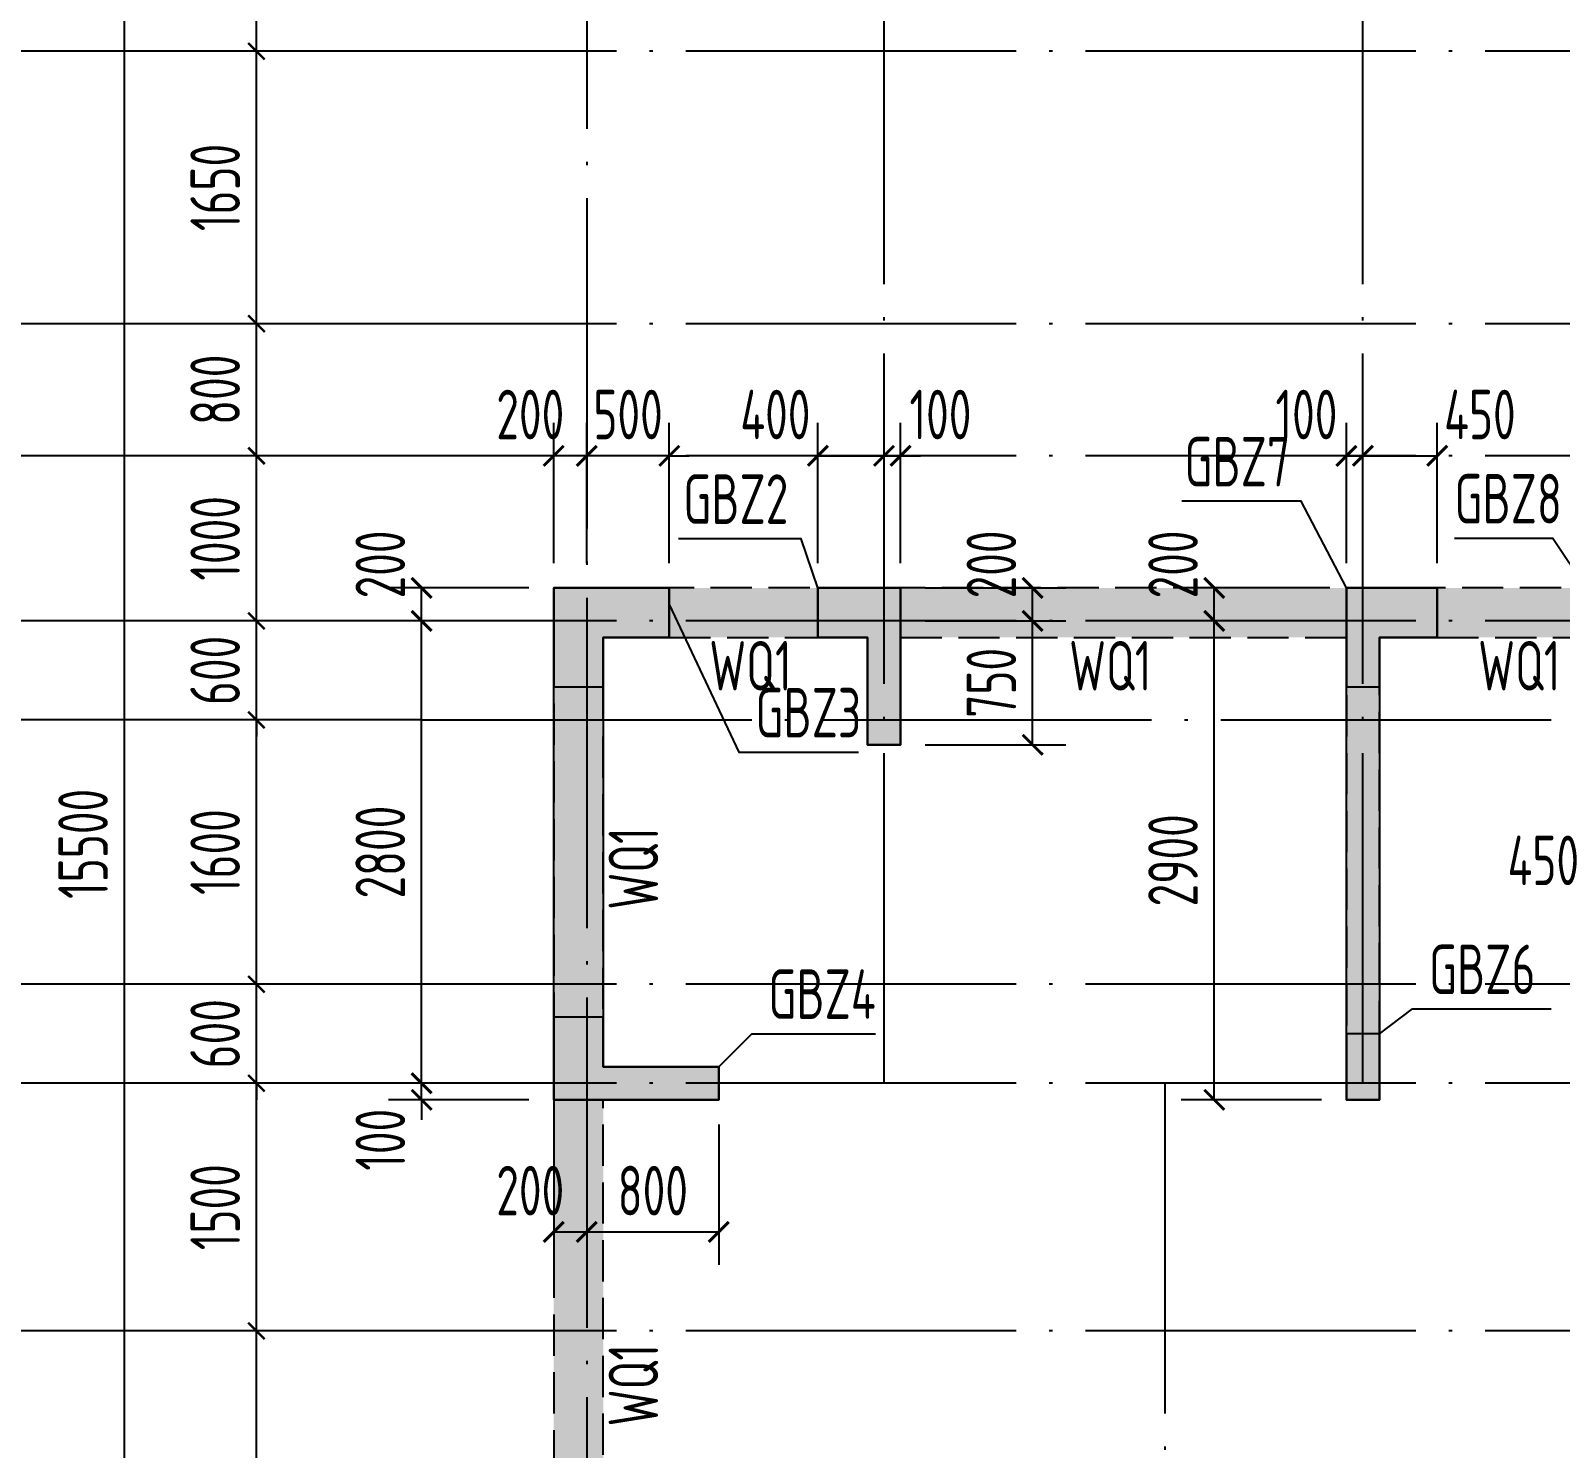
# Model space of a CAD drawing. Extents: x -668857 to 154266, y -275694 to 291306.
# Drawn here: x -343110 to -333847, y 207534 to 216120 of the extents above; entities that cross this region are included whole.
import ezdxf
from ezdxf.enums import TextEntityAlignment as Align

# ---------------------------------------------------------------- set-up
doc = ezdxf.new("R2010")
doc.units = 0
doc.header["$LTSCALE"] = 1000
doc.linetypes.add('DASH', pattern=[0.35, 0.25, -0.1])
doc.linetypes.add('DOTE', pattern=[2.42, 2, -0.2, 0.02, -0.2])
doc.layers.get('0').update_dxf_attribs({"linetype": 'CONTINUOUS'})
doc.layers.get('DEFPOINTS').update_dxf_attribs({"linetype": 'CONTINUOUS'})
for name, color, linetype in [('A-AXIS', 1, 'CONTINUOUS'), ('A-DOTE', 10, 'DOTE'), ('COLU_DE_TEXT', 7, 'CONTINUOUS'), ('LABEL', 1, 'CONTINUOUS'), ('S-Q墙填充', 252, 'CONTINUOUS'), ('S-Q墙实线', 6, 'CONTINUOUS'), ('S-Q墙标注', 3, 'CONTINUOUS'), ('S-Q墙虚线', 6, 'DASH'), ('S-X详图填充', 252, 'CONTINUOUS'), ('S-X详图实线', 4, 'CONTINUOUS'), ('S-Y一般标注', 3, 'CONTINUOUS')]:
    doc.layers.add(name, color=color, linetype=linetype)
doc.styles.add('TSSD_DIMENSION', font='Tssdeng.shx', dxfattribs={"width": 0.7, "bigfont": 'tssdchn.shx'})
doc.styles.add('TSSD_REIN', font='tssdeng.shx', dxfattribs={"width": 0.7, "height": 300, "bigfont": 'tssdchn.shx'})
doc.styles.add('结构文字', font='zstxt.shx', dxfattribs={"width": 0.7, "bigfont": 'zshz.shx'})
doc.dimstyles.new('STRUCK', dxfattribs={"dimtxt": 400, "dimasz": 121, "dimexe": 200, "dimexo": 150, "dimgap": 115, "dimtad": 1, "dimdec": 0, "dimdsep": 46, "dimtxsty": '结构文字', "dimblk": 'ARCHTICK', "dimcen": 400, "dimclrd": 3, "dimclre": 3, "dimclrt": 7, "dimadec": 0, "dimazin": 0, "dimtfac": 1, "dimtdec": 0, "dimtix": 1, "dimtmove": 2, "dimatfit": 3, "dimldrblk": '_DIMX', "dimfxl": 0, "dimtolj": 1, "dimtzin": 0, "dimarcsym": 0})
doc.dimstyles.new('TSSD_100_100', dxfattribs={"dimtxt": 300, "dimasz": 100, "dimexe": 100, "dimexo": 250, "dimgap": 100, "dimtad": 1, "dimdec": 0, "dimzin": 0, "dimdsep": 46, "dimtxsty": 'TSSD_DIMENSION', "dimblk": 'ARCHTICK', "dimcen": 0, "dimdle": 100, "dimclrt": 7, "dimadec": 0, "dimazin": 0, "dimtfac": 1, "dimtdec": 0, "dimtix": 1, "dimtmove": 2, "dimatfit": 3, "dimldrblk": 'ARCHTICK', "dimfxl": 0, "dimtolj": 1, "dimtzin": 0, "dimarcsym": 0})

# ---------------------------------------------------------------- blocks, each defined once
blk = doc.blocks.new('_ArchTick')
at = {"color": 0, "linetype": 'ByBlock', "const_width": 0.15}
blk.add_lwpolyline([(-0.5, -0.5), (0.5, 0.5)], dxfattribs=at)
blk = doc.blocks.new('*D101')
at = {"layer": 'DEFPOINTS', "color": 0}
for p in [(2600, 10900), (3600, 10900), (3600, 9400)]:
    blk.add_point(p, dxfattribs=at)
at = {"layer": 'S-Y一般标注', "color": 0, "lineweight": -2}
for p, q in [((2600, 9300), (2600, 11000)), ((3350, 10900), (2500, 10900)), ((3350, 9400), (2500, 9400))]:
    blk.add_line(p, q, dxfattribs=at)
at = {"layer": 'S-Y一般标注', "color": 0, "lineweight": -2, "xscale": 100, "yscale": 100, "zscale": 100}
for p, rotation in [((2600, 10900), 90), ((2600, 9400), 270)]:
    blk.add_blockref('_ArchTick', p, dxfattribs=dict(at, rotation=rotation))
at = {"layer": 'S-Y一般标注', "color": 7, "insert": (2350, 10150), "char_height": 300, "attachment_point": 5, "rotation": 90, "style": 'TSSD_DIMENSION'}
blk.add_mtext('\\A1;1500', dxfattribs=at)
blk = doc.blocks.new('*D102')
at = {"layer": 'DEFPOINTS', "color": 0}
for p in [(2600, 11500), (3600, 11500), (3600, 10900)]:
    blk.add_point(p, dxfattribs=at)
at = {"layer": 'S-Y一般标注', "color": 0, "lineweight": -2}
for p, q in [((2600, 11500), (2600, 11600)), ((3350, 11500), (2500, 11500)), ((2600, 10900), (2600, 11500)), ((3350, 10900), (2500, 10900)), ((2600, 10900), (2600, 10800))]:
    blk.add_line(p, q, dxfattribs=at)
at = {"layer": 'S-Y一般标注', "color": 0, "lineweight": -2, "xscale": 100, "yscale": 100, "zscale": 100}
for p, rotation in [((2600, 11500), 270), ((2600, 10900), 90)]:
    blk.add_blockref('_ArchTick', p, dxfattribs=dict(at, rotation=rotation))
at = {"layer": 'S-Y一般标注', "color": 7, "insert": (2350, 11200), "char_height": 300, "attachment_point": 5, "rotation": 90, "style": 'TSSD_DIMENSION'}
blk.add_mtext('\\A1;600', dxfattribs=at)
blk = doc.blocks.new('*D103')
at = {"layer": 'DEFPOINTS', "color": 0}
for p in [(2600, 13100.3), (3600, 13100.3), (3600, 11500)]:
    blk.add_point(p, dxfattribs=at)
at = {"layer": 'S-Y一般标注', "color": 0, "lineweight": -2}
for p, q in [((2600, 11400), (2600, 13200.3)), ((3350, 13100.3), (2500, 13100.3)), ((3350, 11500), (2500, 11500))]:
    blk.add_line(p, q, dxfattribs=at)
at = {"layer": 'S-Y一般标注', "color": 0, "lineweight": -2, "xscale": 100, "yscale": 100, "zscale": 100}
for p, rotation in [((2600, 13100.3), 90), ((2600, 11500), 270)]:
    blk.add_blockref('_ArchTick', p, dxfattribs=dict(at, rotation=rotation))
at = {"layer": 'S-Y一般标注', "color": 7, "insert": (2350, 12300.2), "char_height": 300, "attachment_point": 5, "rotation": 90, "style": 'TSSD_DIMENSION'}
blk.add_mtext('\\A1;1600', dxfattribs=at)
blk = doc.blocks.new('*D104')
at = {"layer": 'DEFPOINTS', "color": 0}
for p in [(2600, 13700), (3600, 13700), (3600, 13100.3)]:
    blk.add_point(p, dxfattribs=at)
at = {"layer": 'S-Y一般标注', "color": 0, "lineweight": -2}
for p, q in [((2600, 13700), (2600, 13800)), ((3350, 13700), (2500, 13700)), ((2600, 13100.3), (2600, 13700)), ((3350, 13100.3), (2500, 13100.3)), ((2600, 13100.3), (2600, 13000.3))]:
    blk.add_line(p, q, dxfattribs=at)
at = {"layer": 'S-Y一般标注', "color": 0, "lineweight": -2, "xscale": 100, "yscale": 100, "zscale": 100}
for p, rotation in [((2600, 13700), 270), ((2600, 13100.3), 90)]:
    blk.add_blockref('_ArchTick', p, dxfattribs=dict(at, rotation=rotation))
at = {"layer": 'S-Y一般标注', "color": 7, "insert": (2350, 13400.2), "char_height": 300, "attachment_point": 5, "rotation": 90, "style": 'TSSD_DIMENSION'}
blk.add_mtext('\\A1;600', dxfattribs=at)
blk = doc.blocks.new('*D105')
at = {"layer": 'DEFPOINTS', "color": 0}
for p in [(2600, 14700), (3600, 14700), (3600, 13700)]:
    blk.add_point(p, dxfattribs=at)
at = {"layer": 'S-Y一般标注', "color": 0, "lineweight": -2}
for p, q in [((2600, 13600), (2600, 14800)), ((3350, 14700), (2500, 14700)), ((3350, 13700), (2500, 13700))]:
    blk.add_line(p, q, dxfattribs=at)
at = {"layer": 'S-Y一般标注', "color": 0, "lineweight": -2, "xscale": 100, "yscale": 100, "zscale": 100}
for p, rotation in [((2600, 14700), 90), ((2600, 13700), 270)]:
    blk.add_blockref('_ArchTick', p, dxfattribs=dict(at, rotation=rotation))
at = {"layer": 'S-Y一般标注', "color": 7, "insert": (2350, 14200), "char_height": 300, "attachment_point": 5, "rotation": 90, "style": 'TSSD_DIMENSION'}
blk.add_mtext('\\A1;1000', dxfattribs=at)
blk = doc.blocks.new('*D106')
at = {"layer": 'DEFPOINTS', "color": 0}
for p in [(1800, 20100), (3600, 20100), (3600, 4600)]:
    blk.add_point(p, dxfattribs=at)
at = {"layer": 'S-Y一般标注', "color": 0, "lineweight": -2}
for p, q in [((1800, 4500), (1800, 20200)), ((3350, 20100), (1700, 20100)), ((3350, 4600), (1700, 4600))]:
    blk.add_line(p, q, dxfattribs=at)
at = {"layer": 'S-Y一般标注', "color": 0, "lineweight": -2, "xscale": 100, "yscale": 100, "zscale": 100}
for p, rotation in [((1800, 20100), 90), ((1800, 4600), 270)]:
    blk.add_blockref('_ArchTick', p, dxfattribs=dict(at, rotation=rotation))
at = {"layer": 'S-Y一般标注', "color": 7, "insert": (1550, 12350), "char_height": 300, "attachment_point": 5, "rotation": 90, "style": 'TSSD_DIMENSION'}
blk.add_mtext('\\A1;15500', dxfattribs=at)
blk = doc.blocks.new('*D107')
at = {"layer": 'DEFPOINTS', "color": 0}
for p in [(2600, 15500), (3600, 15500), (3600, 14700)]:
    blk.add_point(p, dxfattribs=at)
at = {"layer": 'S-Y一般标注', "color": 0, "lineweight": -2}
for p, q in [((2600, 14600), (2600, 15600)), ((3350, 15500), (2500, 15500)), ((3350, 14700), (2500, 14700))]:
    blk.add_line(p, q, dxfattribs=at)
at = {"layer": 'S-Y一般标注', "color": 0, "lineweight": -2, "xscale": 100, "yscale": 100, "zscale": 100}
for p, rotation in [((2600, 15500), 90), ((2600, 14700), 270)]:
    blk.add_blockref('_ArchTick', p, dxfattribs=dict(at, rotation=rotation))
at = {"layer": 'S-Y一般标注', "color": 7, "insert": (2350, 15100), "char_height": 300, "attachment_point": 5, "rotation": 90, "style": 'TSSD_DIMENSION'}
blk.add_mtext('\\A1;800', dxfattribs=at)
blk = doc.blocks.new('*D108')
at = {"layer": 'DEFPOINTS', "color": 0}
for p in [(2600, 17600), (3600, 17600), (3600, 17150)]:
    blk.add_point(p, dxfattribs=at)
at = {"layer": 'S-Y一般标注', "color": 0, "lineweight": -2}
for p, q in [((2600, 17050), (2600, 17700)), ((3350, 17600), (2500, 17600)), ((3350, 17150), (2500, 17150))]:
    blk.add_line(p, q, dxfattribs=at)
at = {"layer": 'S-Y一般标注', "color": 0, "lineweight": -2, "xscale": 100, "yscale": 100, "zscale": 100}
for p, rotation in [((2600, 17600), 90), ((2600, 17150), 270)]:
    blk.add_blockref('_ArchTick', p, dxfattribs=dict(at, rotation=rotation))
at = {"layer": 'S-Y一般标注', "color": 7, "insert": (2350, 17858.1), "char_height": 300, "attachment_point": 5, "rotation": 90, "style": 'TSSD_DIMENSION'}
blk.add_mtext('\\A1;450', dxfattribs=at)
blk = doc.blocks.new('*D111')
at = {"layer": 'DEFPOINTS', "color": 0}
for p in [(2600, 9400), (3600, 9400), (3600, 6400)]:
    blk.add_point(p, dxfattribs=at)
at = {"layer": 'S-Y一般标注', "color": 0, "lineweight": -2}
for p, q in [((2600, 6300), (2600, 9500)), ((3350, 9400), (2500, 9400)), ((3350, 6400), (2500, 6400))]:
    blk.add_line(p, q, dxfattribs=at)
at = {"layer": 'S-Y一般标注', "color": 0, "lineweight": -2, "xscale": 100, "yscale": 100, "zscale": 100}
for p, rotation in [((2600, 9400), 90), ((2600, 6400), 270)]:
    blk.add_blockref('_ArchTick', p, dxfattribs=dict(at, rotation=rotation))
at = {"layer": 'S-Y一般标注', "color": 7, "insert": (2350, 7900), "char_height": 300, "attachment_point": 5, "rotation": 90, "style": 'TSSD_DIMENSION'}
blk.add_mtext('\\A1;3000', dxfattribs=at)
blk = doc.blocks.new('*D146')
at = {"layer": 'DEFPOINTS', "color": 0}
for p in [(2600, 17150), (3600, 17150), (3600, 15500)]:
    blk.add_point(p, dxfattribs=at)
at = {"layer": 'S-Y一般标注', "color": 0, "lineweight": -2}
for p, q in [((2600, 15400), (2600, 17250)), ((3350, 17150), (2500, 17150)), ((3350, 15500), (2500, 15500))]:
    blk.add_line(p, q, dxfattribs=at)
at = {"layer": 'S-Y一般标注', "color": 0, "lineweight": -2, "xscale": 100, "yscale": 100, "zscale": 100}
for p, rotation in [((2600, 17150), 90), ((2600, 15500), 270)]:
    blk.add_blockref('_ArchTick', p, dxfattribs=dict(at, rotation=rotation))
at = {"layer": 'S-Y一般标注', "color": 7, "insert": (2350, 16325), "char_height": 300, "attachment_point": 5, "rotation": 90, "style": 'TSSD_DIMENSION'}
blk.add_mtext('\\A1;1650', dxfattribs=at)
blk = doc.blocks.new('*D526')
at = {"layer": 'DEFPOINTS', "color": 0}
for p in [(-340742.3, 209745.4), (-339942.3, 209745.4), (-339942.3, 209645.4)]:
    blk.add_point(p, dxfattribs=at)
at = {"layer": 'S-Q墙标注', "color": 3, "lineweight": -2}
for p, q in [((-340742.3, 209745.4), (-340742.3, 209866.4)), ((-340092.3, 209745.4), (-340942.3, 209745.4)), ((-340742.3, 209645.4), (-340742.3, 209745.4)), ((-340092.3, 209645.4), (-340942.3, 209645.4)), ((-340742.3, 209645.4), (-340742.3, 209524.4))]:
    blk.add_line(p, q, dxfattribs=at)
at = {"layer": 'S-Q墙标注', "color": 3, "lineweight": -2, "xscale": 121, "yscale": 121, "zscale": 121}
for p, rotation in [((-340742.3, 209745.4), 270), ((-340742.3, 209645.4), 90)]:
    blk.add_blockref('_ArchTick', p, dxfattribs=dict(at, rotation=rotation))
at = {"layer": 'S-Q墙标注', "color": 7, "insert": (-340992.3, 209403.5), "char_height": 300, "attachment_point": 5, "rotation": 90, "style": 'TSSD_REIN'}
blk.add_mtext('\\A1;100', dxfattribs=at)
blk = doc.blocks.new('_DIMX')
blk.add_line((-150, 0), (150, 0))
at = {"const_width": 50}
blk.add_lwpolyline([(-70, -70), (70, 70)], dxfattribs=at)
blk = doc.blocks.new('*D527')
at = {"layer": 'DEFPOINTS', "color": 0}
for p in [(-340742.3, 212545.4), (-339942.3, 212545.4), (-339942.3, 209745.4)]:
    blk.add_point(p, dxfattribs=at)
at = {"layer": 'S-Q墙标注', "color": 3, "lineweight": -2}
for p, q in [((-340092.3, 212545.4), (-340942.3, 212545.4)), ((-340742.3, 209745.4), (-340742.3, 212545.4)), ((-340092.3, 209745.4), (-340942.3, 209745.4))]:
    blk.add_line(p, q, dxfattribs=at)
at = {"layer": 'S-Q墙标注', "color": 3, "lineweight": -2, "xscale": 121, "yscale": 121, "zscale": 121}
for p, rotation in [((-340742.3, 212545.4), 90), ((-340742.3, 209745.4), 270)]:
    blk.add_blockref('_ArchTick', p, dxfattribs=dict(at, rotation=rotation))
at = {"layer": 'S-Q墙标注', "color": 7, "insert": (-340992.3, 211145.4), "char_height": 300, "attachment_point": 5, "rotation": 90, "style": 'TSSD_REIN'}
blk.add_mtext('\\A1;2800', dxfattribs=at)
blk = doc.blocks.new('*D528')
at = {"layer": 'DEFPOINTS', "color": 0}
for p in [(-340742.3, 212745.4), (-339942.3, 212745.4), (-339942.3, 212545.4)]:
    blk.add_point(p, dxfattribs=at)
at = {"layer": 'S-Q墙标注', "color": 3, "lineweight": -2}
for p, q in [((-340092.3, 212745.4), (-340942.3, 212745.4)), ((-340742.3, 212545.4), (-340742.3, 212745.4)), ((-340092.3, 212545.4), (-340942.3, 212545.4))]:
    blk.add_line(p, q, dxfattribs=at)
at = {"layer": 'S-Q墙标注', "color": 3, "lineweight": -2, "xscale": 121, "yscale": 121, "zscale": 121}
for p, rotation in [((-340742.3, 212745.4), 90), ((-340742.3, 212545.4), 270)]:
    blk.add_blockref('_ArchTick', p, dxfattribs=dict(at, rotation=rotation))
at = {"layer": 'S-Q墙标注', "color": 7, "insert": (-340992.3, 212887.3), "char_height": 300, "attachment_point": 5, "rotation": 90, "style": 'TSSD_REIN'}
blk.add_mtext('\\A1;200', dxfattribs=at)
blk = doc.blocks.new('*D529')
at = {"layer": 'DEFPOINTS', "color": 0}
for p in [(-339942.3, 209645.4), (-339742.3, 209645.4), (-339742.3, 208845.4)]:
    blk.add_point(p, dxfattribs=at)
at = {"layer": 'S-Q墙标注', "color": 3, "lineweight": -2}
for p, q in [((-339942.3, 209495.4), (-339942.3, 208645.4)), ((-339742.3, 209495.4), (-339742.3, 208645.4)), ((-339942.3, 208845.4), (-339742.3, 208845.4))]:
    blk.add_line(p, q, dxfattribs=at)
at = {"layer": 'S-Q墙标注', "color": 3, "lineweight": -2, "xscale": 121, "yscale": 121, "zscale": 121, "rotation": 180}
blk.add_blockref('_ArchTick', (-339942.3, 208845.4), dxfattribs=at)
at = {"layer": 'S-Q墙标注', "color": 3, "lineweight": -2, "xscale": 121, "yscale": 121, "zscale": 121}
blk.add_blockref('_ArchTick', (-339742.3, 208845.4), dxfattribs=at)
at = {"layer": 'S-Q墙标注', "color": 7, "insert": (-340084.3, 209095.4), "char_height": 300, "attachment_point": 5, "style": 'TSSD_REIN'}
blk.add_mtext('\\A1;200', dxfattribs=at)
blk = doc.blocks.new('*D530')
at = {"layer": 'DEFPOINTS', "color": 0}
for p in [(-339742.3, 209645.4), (-338942.3, 209645.4), (-338942.3, 208845.4)]:
    blk.add_point(p, dxfattribs=at)
at = {"layer": 'S-Q墙标注', "color": 3, "lineweight": -2}
for p, q in [((-339742.3, 209495.4), (-339742.3, 208645.4)), ((-338942.3, 209495.4), (-338942.3, 208645.4)), ((-339742.3, 208845.4), (-338942.3, 208845.4))]:
    blk.add_line(p, q, dxfattribs=at)
at = {"layer": 'S-Q墙标注', "color": 3, "lineweight": -2, "xscale": 121, "yscale": 121, "zscale": 121, "rotation": 180}
blk.add_blockref('_ArchTick', (-339742.3, 208845.4), dxfattribs=at)
at = {"layer": 'S-Q墙标注', "color": 3, "lineweight": -2, "xscale": 121, "yscale": 121, "zscale": 121}
blk.add_blockref('_ArchTick', (-338942.3, 208845.4), dxfattribs=at)
at = {"layer": 'S-Q墙标注', "color": 7, "insert": (-339342.3, 209095.4), "char_height": 300, "attachment_point": 5, "style": 'TSSD_REIN'}
blk.add_mtext('\\A1;800', dxfattribs=at)
blk = doc.blocks.new('*D533')
at = {"layer": 'DEFPOINTS', "color": 0}
for p in [(-339742.3, 213545.4), (-339742.3, 212745.4), (-339242.3, 212745.4)]:
    blk.add_point(p, dxfattribs=at)
at = {"layer": 'S-Q墙标注', "color": 3, "lineweight": -2}
for p, q in [((-339742.3, 212895.4), (-339742.3, 213745.4)), ((-339242.3, 212895.4), (-339242.3, 213745.4)), ((-339742.3, 213545.4), (-339863.3, 213545.4)), ((-339242.3, 213545.4), (-339742.3, 213545.4)), ((-339242.3, 213545.4), (-339121.3, 213545.4))]:
    blk.add_line(p, q, dxfattribs=at)
at = {"layer": 'S-Q墙标注', "color": 3, "lineweight": -2, "xscale": 121, "yscale": 121, "zscale": 121}
blk.add_blockref('_ArchTick', (-339742.3, 213545.4), dxfattribs=at)
at = {"layer": 'S-Q墙标注', "color": 3, "lineweight": -2, "xscale": 121, "yscale": 121, "zscale": 121, "rotation": 180}
blk.add_blockref('_ArchTick', (-339242.3, 213545.4), dxfattribs=at)
at = {"layer": 'S-Q墙标注', "color": 7, "insert": (-339492.3, 213795.4), "char_height": 300, "attachment_point": 5, "style": 'TSSD_REIN'}
blk.add_mtext('\\A1;500', dxfattribs=at)
blk = doc.blocks.new('*D534')
at = {"layer": 'DEFPOINTS', "color": 0}
for p in [(-339942.3, 213545.4), (-339942.3, 212745.4), (-339742.3, 212745.4)]:
    blk.add_point(p, dxfattribs=at)
at = {"layer": 'S-Q墙标注', "color": 3, "lineweight": -2}
for p, q in [((-339942.3, 212895.4), (-339942.3, 213745.4)), ((-339742.3, 212895.4), (-339742.3, 213745.4)), ((-339742.3, 213545.4), (-339942.3, 213545.4))]:
    blk.add_line(p, q, dxfattribs=at)
at = {"layer": 'S-Q墙标注', "color": 3, "lineweight": -2, "xscale": 121, "yscale": 121, "zscale": 121, "rotation": 180}
blk.add_blockref('_ArchTick', (-339942.3, 213545.4), dxfattribs=at)
at = {"layer": 'S-Q墙标注', "color": 3, "lineweight": -2, "xscale": 121, "yscale": 121, "zscale": 121}
blk.add_blockref('_ArchTick', (-339742.3, 213545.4), dxfattribs=at)
at = {"layer": 'S-Q墙标注', "color": 7, "insert": (-340084.2, 213795.4), "char_height": 300, "attachment_point": 5, "style": 'TSSD_REIN'}
blk.add_mtext('\\A1;200', dxfattribs=at)
blk = doc.blocks.new('*D543')
at = {"layer": 'DEFPOINTS', "color": 0}
for p in [(-337842.3, 212545.4), (-337042.3, 212545.4), (-337842.3, 211795.4)]:
    blk.add_point(p, dxfattribs=at)
at = {"layer": 'S-Q墙标注', "color": 3, "lineweight": -2}
for p, q in [((-337692.3, 212545.4), (-336842.3, 212545.4)), ((-337042.3, 211795.4), (-337042.3, 212545.4)), ((-337692.3, 211795.4), (-336842.3, 211795.4))]:
    blk.add_line(p, q, dxfattribs=at)
at = {"layer": 'S-Q墙标注', "color": 3, "lineweight": -2, "xscale": 121, "yscale": 121, "zscale": 121}
for p, rotation in [((-337042.3, 212545.4), 90), ((-337042.3, 211795.4), 270)]:
    blk.add_blockref('_ArchTick', p, dxfattribs=dict(at, rotation=rotation))
at = {"layer": 'S-Q墙标注', "color": 7, "insert": (-337292.3, 212170.4), "char_height": 300, "attachment_point": 5, "rotation": 90, "style": 'TSSD_REIN'}
blk.add_mtext('\\A1;750', dxfattribs=at)
blk = doc.blocks.new('*D544')
at = {"layer": 'DEFPOINTS', "color": 0}
for p in [(-337842.3, 212745.4), (-337042.3, 212745.4), (-337842.3, 212545.4)]:
    blk.add_point(p, dxfattribs=at)
at = {"layer": 'S-Q墙标注', "color": 3, "lineweight": -2}
for p, q in [((-337692.3, 212745.4), (-336842.3, 212745.4)), ((-337042.3, 212545.4), (-337042.3, 212745.4)), ((-337692.3, 212545.4), (-336842.3, 212545.4))]:
    blk.add_line(p, q, dxfattribs=at)
at = {"layer": 'S-Q墙标注', "color": 3, "lineweight": -2, "xscale": 121, "yscale": 121, "zscale": 121}
for p, rotation in [((-337042.3, 212745.4), 90), ((-337042.3, 212545.4), 270)]:
    blk.add_blockref('_ArchTick', p, dxfattribs=dict(at, rotation=rotation))
at = {"layer": 'S-Q墙标注', "color": 7, "insert": (-337292.3, 212887.3), "char_height": 300, "attachment_point": 5, "rotation": 90, "style": 'TSSD_REIN'}
blk.add_mtext('\\A1;200', dxfattribs=at)
blk = doc.blocks.new('*D545')
at = {"layer": 'DEFPOINTS', "color": 0}
for p in [(-337942.3, 213545.4), (-338342.2, 212745.4), (-337942.3, 212745.4)]:
    blk.add_point(p, dxfattribs=at)
at = {"layer": 'S-Q墙标注', "color": 3, "lineweight": -2}
for p, q in [((-338342.2, 212895.4), (-338342.2, 213745.4)), ((-337942.3, 212895.4), (-337942.3, 213745.4)), ((-338342.2, 213545.4), (-337942.3, 213545.4))]:
    blk.add_line(p, q, dxfattribs=at)
at = {"layer": 'S-Q墙标注', "color": 3, "lineweight": -2, "xscale": 121, "yscale": 121, "zscale": 121, "rotation": 180}
blk.add_blockref('_ArchTick', (-338342.2, 213545.4), dxfattribs=at)
at = {"layer": 'S-Q墙标注', "color": 3, "lineweight": -2, "xscale": 121, "yscale": 121, "zscale": 121}
blk.add_blockref('_ArchTick', (-337942.3, 213545.4), dxfattribs=at)
at = {"layer": 'S-Q墙标注', "color": 7, "insert": (-338600.3, 213795.4), "char_height": 300, "attachment_point": 5, "style": 'TSSD_REIN'}
blk.add_mtext('\\A1;400', dxfattribs=at)
blk = doc.blocks.new('*D546')
at = {"layer": 'DEFPOINTS', "color": 0}
for p in [(-337842.3, 213545.4), (-337942.3, 212745.4), (-337842.3, 212745.4)]:
    blk.add_point(p, dxfattribs=at)
at = {"layer": 'S-Q墙标注', "color": 3, "lineweight": -2}
for p, q in [((-337942.3, 212895.4), (-337942.3, 213745.4)), ((-337842.3, 212895.4), (-337842.3, 213745.4)), ((-337942.3, 213545.4), (-338063.3, 213545.4)), ((-337942.3, 213545.4), (-337842.3, 213545.4)), ((-337842.3, 213545.4), (-337721.3, 213545.4))]:
    blk.add_line(p, q, dxfattribs=at)
at = {"layer": 'S-Q墙标注', "color": 3, "lineweight": -2, "xscale": 121, "yscale": 121, "zscale": 121}
blk.add_blockref('_ArchTick', (-337942.3, 213545.4), dxfattribs=at)
at = {"layer": 'S-Q墙标注', "color": 3, "lineweight": -2, "xscale": 121, "yscale": 121, "zscale": 121, "rotation": 180}
blk.add_blockref('_ArchTick', (-337842.3, 213545.4), dxfattribs=at)
at = {"layer": 'S-Q墙标注', "color": 7, "insert": (-337600.4, 213795.4), "char_height": 300, "attachment_point": 5, "style": 'TSSD_REIN'}
blk.add_mtext('\\A1;100', dxfattribs=at)
blk = doc.blocks.new('*D547')
at = {"layer": 'DEFPOINTS', "color": 0}
for p in [(-335942.3, 212545.4), (-335142.3, 212545.4), (-335142.3, 209645.4)]:
    blk.add_point(p, dxfattribs=at)
at = {"layer": 'S-Q墙标注', "color": 3, "lineweight": -2}
for p, q in [((-335292.3, 212545.4), (-336142.3, 212545.4)), ((-335942.3, 209645.4), (-335942.3, 212545.4)), ((-335292.3, 209645.4), (-336142.3, 209645.4))]:
    blk.add_line(p, q, dxfattribs=at)
at = {"layer": 'S-Q墙标注', "color": 3, "lineweight": -2, "xscale": 121, "yscale": 121, "zscale": 121}
for p, rotation in [((-335942.3, 212545.4), 90), ((-335942.3, 209645.4), 270)]:
    blk.add_blockref('_ArchTick', p, dxfattribs=dict(at, rotation=rotation))
at = {"layer": 'S-Q墙标注', "color": 7, "insert": (-336192.3, 211095.4), "char_height": 300, "attachment_point": 5, "rotation": 90, "style": 'TSSD_REIN'}
blk.add_mtext('\\A1;2900', dxfattribs=at)
blk = doc.blocks.new('*D548')
at = {"layer": 'DEFPOINTS', "color": 0}
for p in [(-335942.3, 212745.4), (-335142.3, 212745.4), (-335142.3, 212545.4)]:
    blk.add_point(p, dxfattribs=at)
at = {"layer": 'S-Q墙标注', "color": 3, "lineweight": -2}
for p, q in [((-335292.3, 212745.4), (-336142.3, 212745.4)), ((-335942.3, 212545.4), (-335942.3, 212745.4)), ((-335292.3, 212545.4), (-336142.3, 212545.4))]:
    blk.add_line(p, q, dxfattribs=at)
at = {"layer": 'S-Q墙标注', "color": 3, "lineweight": -2, "xscale": 121, "yscale": 121, "zscale": 121}
for p, rotation in [((-335942.3, 212745.4), 90), ((-335942.3, 212545.4), 270)]:
    blk.add_blockref('_ArchTick', p, dxfattribs=dict(at, rotation=rotation))
at = {"layer": 'S-Q墙标注', "color": 7, "insert": (-336192.3, 212887.3), "char_height": 300, "attachment_point": 5, "rotation": 90, "style": 'TSSD_REIN'}
blk.add_mtext('\\A1;200', dxfattribs=at)
blk = doc.blocks.new('*D549')
at = {"layer": 'DEFPOINTS', "color": 0}
for p in [(-335042.3, 213545.4), (-335142.3, 212745.4), (-335042.3, 212745.4)]:
    blk.add_point(p, dxfattribs=at)
at = {"layer": 'S-Q墙标注', "color": 3, "lineweight": -2}
for p, q in [((-335142.3, 212895.4), (-335142.3, 213745.4)), ((-335042.3, 212895.4), (-335042.3, 213745.4)), ((-335142.3, 213545.4), (-335263.3, 213545.4)), ((-335142.3, 213545.4), (-335042.3, 213545.4)), ((-335042.3, 213545.4), (-334921.3, 213545.4))]:
    blk.add_line(p, q, dxfattribs=at)
at = {"layer": 'S-Q墙标注', "color": 3, "lineweight": -2, "xscale": 121, "yscale": 121, "zscale": 121}
blk.add_blockref('_ArchTick', (-335142.3, 213545.4), dxfattribs=at)
at = {"layer": 'S-Q墙标注', "color": 3, "lineweight": -2, "xscale": 121, "yscale": 121, "zscale": 121, "rotation": 180}
blk.add_blockref('_ArchTick', (-335042.3, 213545.4), dxfattribs=at)
at = {"layer": 'S-Q墙标注', "color": 7, "insert": (-335384.2, 213795.4), "char_height": 300, "attachment_point": 5, "style": 'TSSD_REIN'}
blk.add_mtext('\\A1;100', dxfattribs=at)
blk = doc.blocks.new('*D550')
at = {"layer": 'DEFPOINTS', "color": 0}
for p in [(-334592.3, 213545.4), (-335042.3, 212745.4), (-334592.3, 212745.4)]:
    blk.add_point(p, dxfattribs=at)
at = {"layer": 'S-Q墙标注', "color": 3, "lineweight": -2}
for p, q in [((-335042.3, 212895.4), (-335042.3, 213745.4)), ((-334592.3, 212895.4), (-334592.3, 213745.4)), ((-335042.3, 213545.4), (-334592.3, 213545.4))]:
    blk.add_line(p, q, dxfattribs=at)
at = {"layer": 'S-Q墙标注', "color": 3, "lineweight": -2, "xscale": 121, "yscale": 121, "zscale": 121, "rotation": 180}
blk.add_blockref('_ArchTick', (-335042.3, 213545.4), dxfattribs=at)
at = {"layer": 'S-Q墙标注', "color": 3, "lineweight": -2, "xscale": 121, "yscale": 121, "zscale": 121}
blk.add_blockref('_ArchTick', (-334592.3, 213545.4), dxfattribs=at)
at = {"layer": 'S-Q墙标注', "color": 7, "insert": (-334334.2, 213795.4), "char_height": 300, "attachment_point": 5, "style": 'TSSD_REIN'}
blk.add_mtext('\\A1;450', dxfattribs=at)
blk = doc.blocks.new('*D553')
at = {"layer": 'DEFPOINTS', "color": 0}
for p in [(-333692.2, 211645.4), (-333242.3, 211645.4), (-333242.3, 210845.4)]:
    blk.add_point(p, dxfattribs=at)
at = {"layer": 'S-Q墙标注', "color": 3, "lineweight": -2}
for p, q in [((-333692.2, 211495.4), (-333692.2, 210645.4)), ((-333242.3, 211495.4), (-333242.3, 210645.4)), ((-333692.2, 210845.4), (-333242.3, 210845.4))]:
    blk.add_line(p, q, dxfattribs=at)
at = {"layer": 'S-Q墙标注', "color": 3, "lineweight": -2, "xscale": 121, "yscale": 121, "zscale": 121, "rotation": 180}
blk.add_blockref('_ArchTick', (-333692.2, 210845.4), dxfattribs=at)
at = {"layer": 'S-Q墙标注', "color": 3, "lineweight": -2, "xscale": 121, "yscale": 121, "zscale": 121}
blk.add_blockref('_ArchTick', (-333242.3, 210845.4), dxfattribs=at)
at = {"layer": 'S-Q墙标注', "color": 7, "insert": (-333950.3, 211095.4), "char_height": 300, "attachment_point": 5, "style": 'TSSD_REIN'}
blk.add_mtext('\\A1;450', dxfattribs=at)
blk = doc.blocks.new('20210726.16350016')
at = {"layer": 'A-AXIS'}
for p, q in [((3600, 17150), (800, 17150)), ((3600, 15500), (800, 15500)), ((3600, 14700), (800, 14700)), ((3600, 13700), (800, 13700)), ((3600, 13100.3), (800, 13100.3)), ((3600, 11500), (800, 11500)), ((3600, 10900), (800, 10900)), ((3600, 9400), (800, 9400))]:
    blk.add_line(p, q, dxfattribs=at)
at = {"layer": 'A-DOTE'}
for p, q in [((4600, 21100), (4600, 3600)), ((6400, 10900), (6400, 21100)), ((9300, 10900), (9300, 21100)), ((55600, 17150), (3600, 17150)), ((55600, 15500), (3600, 15500)), ((55600, 14700), (3600, 14700)), ((55600, 13700), (3600, 13700)), ((3600, 13100.3), (55600, 13100.3)), ((55600, 11500), (3600, 11500)), ((55600, 10900), (3600, 10900)), ((8100, 10900), (8100, 3600)), ((55600, 9400), (3600, 9400))]:
    blk.add_line(p, q, dxfattribs=at)
at = {"layer": 'S-Y一般标注'}
for base, p1, p2, picture, middle in [((1800, 20100), (3600, 4600), (3600, 20100), '*D106', (1550, 12350)), ((2600, 17150), (3600, 15500), (3600, 17150), '*D146', (2350, 16325)), ((2600, 15500), (3600, 14700), (3600, 15500), '*D107', (2350, 15100)), ((2600, 14700), (3600, 13700), (3600, 14700), '*D105', (2350, 14200)), ((2600, 13700), (3600, 13100.3), (3600, 13700), '*D104', (2350, 13400.2)), ((2600, 13100.3), (3600, 11500), (3600, 13100.3), '*D103', (2350, 12300.2)), ((2600, 11500), (3600, 10900), (3600, 11500), '*D102', (2350, 11200)), ((2600, 10900), (3600, 9400), (3600, 10900), '*D101', (2350, 10150)), ((2600, 9400), (3600, 6400), (3600, 9400), '*D111', (2350, 7900))]:
    dim = blk.add_linear_dim(base=base, p1=p1, p2=p2, angle=90, dimstyle='TSSD_100_100', dxfattribs=at)
    dim.commit()
    dim.dimension.update_dxf_attribs({"geometry": picture, "text_midpoint": middle})
dim = blk.add_linear_dim(base=(2600, 17600), p1=(3600, 17150), p2=(3600, 17600), angle=90, dimstyle='TSSD_100_100', dxfattribs=at)
dim.commit()
dim.dimension.update_dxf_attribs({"geometry": '*D108', "text_midpoint": (2350, 17858.1), "dimtype": 160})

msp = doc.modelspace()

# ---------------------------------------------------------------- hatches: boundary and pattern name
at = {"layer": 'S-Q墙填充', "ltscale": 0.5}
h = msp.add_hatch(dxfattribs=at)
h.set_pattern_fill('ARMORED', color=252, scale=30, style=0)
h.set_pattern_definition([(50, (-388806.07, 175277.25), (215.17805, -18.82564), [22.5, -247.5]), (355, (-388806.07, 175277.25), (-41.6254, 225.65764), [18, -198]), (100.4514, (-388788.14, 175275.68), (173.5528, 206.83186), [19.12206, -210.34263]), (46.1842, (-388806.07, 175337.25), (320.1723, -49.6557), [33.75, -371.25]), (96.6356, (-388779.4, 175333.12), (280.3988, 292.2354), [28.6831, -315.5139]), (351.1842, (-388806.07, 175337.25), (280.3986, 292.2356), [27, -297]), (21, (-388776.07, 175322.25), (179.07212, -120.78567), [22.5, -247.5]), (326, (-388776.07, 175322.25), (72.9946, 217.545), [18, -198]), (71.4514, (-388761.15, 175312.19), (252.0668, 96.75915), [19.12206, -210.34263]), (37.5, (-388806.07, 175277.25), (3.647957, 99.868156), [0, -195.6, 0, -201, 0, -198.75]), (7.5, (-388806.07, 175277.25), (78.92086, 118.32351), [0, -114.6, 0, -191.1, 0, -75.75]), (327.5, (-388872.97, 175277.25), (160.14673, -6.76646), [0, -75, 0, -234, 0, -310.5]), (317.5, (-388902.97, 175277.25), (174.95585, 30.0315), [0, -97.5, 0, -155.4, 0, -220.5]), (45, (-388806.07, 175277.25), (-106.06602, 106.06602), [])])
h.paths.add_polyline_path([(-297742.24, 214545.39), (-298392.15, 214545.39), (-300042.22, 214545.4), (-300642.44, 214545.39), (-300642.58, 214795.4), (-303842.17, 214795.4), (-303842.26, 214545.39), (-304442.18, 214545.4), (-306042.41, 214545.39), (-306742.33, 214545.39), (-306742.33, 213545.39), (-306742.33, 212745.39), (-319442.34, 212745.39), (-319892.34, 212745.39), (-320792.42, 212745.39), (-321242.33, 212745.39), (-322742.33, 212745.39), (-322742.33, 213545.39), (-322742.33, 214545.39), (-323392.24, 214545.39), (-325042.72, 214545.4), (-325642.33, 214545.39), (-325642.33, 214795.39), (-328842.33, 214795.39), (-328842.33, 214545.39), (-329442.45, 214545.4), (-331042.41, 214545.39), (-331742.33, 214545.39), (-331742.33, 213545.39), (-331742.33, 212745.39), (-339942.33, 212745.39), (-339942.33, 209745.4), (-339942.32, 207145.39), (-339942.32, 205045.39), (-337142.31, 205045.39), (-330642.27, 205045.39), (-330642.32, 203845.39), (-329592.33, 203845.39), (-327242.31, 203845.39), (-324692.33, 203845.39), (-323842.33, 203845.39), (-323842.38, 205045.27), (-318242.34, 205045.39), (-317342.34, 205045.39), (-314742.34, 205045.39), (-312142.31, 205045.39), (-311242.32, 205045.39), (-305642.31, 205045.39), (-305642.31, 203845.39), (-304592.33, 203845.39), (-302242.34, 203845.39), (-299892.33, 203845.39), (-298842.34, 203845.39), (-298842.34, 205045.39), (-293242.34, 205045.39), (-292342.34, 205045.39), (-289542.34, 205045.39), (-289542.34, 212745.39), (-291142.42, 212745.39), (-291542.34, 212745.39), (-294442.32, 212745.39), (-294892.32, 212745.39), (-295792.42, 212745.39), (-296242.34, 212745.39), (-297742.24, 212745.39), (-297742.24, 213545.39)])
h.paths.add_polyline_path([(-339642.33, 209645.4), (-338942.32, 209645.4), (-338942.32, 209845.4), (-339642.33, 209845.4), (-339642.33, 212445.39), (-339242.33, 212445.39), (-338342.23, 212445.39), (-338042.32, 212445.39), (-338042.3, 211795.39), (-337842.3, 211795.39), (-337842.32, 212445.39), (-335142.32, 212445.39), (-335142.32, 209645.4), (-334942.32, 209645.4), (-334942.32, 212445.39), (-334592.32, 212445.39), (-333692.23, 212445.39), (-333342.32, 212445.39), (-333342.32, 211645.39), (-333142.32, 211645.39), (-333142.32, 212445.39), (-331442.33, 212445.39), (-331442.33, 213545.39), (-331442.33, 214245.39), (-331042.41, 214245.39), (-329442.45, 214245.4), (-328742.33, 214245.39), (-328742.33, 213045.39), (-328542.33, 213045.39), (-328542.33, 214345.39), (-328542.33, 214495.39), (-325942.33, 214495.39), (-325942.33, 214345.39), (-325942.33, 213045.39), (-325742.33, 213045.39), (-325742.33, 214245.39), (-325042.72, 214245.4), (-323392.24, 214245.39), (-323042.33, 214245.39), (-323042.33, 213545.39), (-323042.33, 212445.39), (-321342.33, 212445.39), (-321342.33, 211645.39), (-321142.33, 211645.39), (-321142.33, 212445.39), (-320792.42, 212445.39), (-319892.34, 212445.39), (-319542.34, 212445.39), (-319542.34, 209645.4), (-319342.34, 209645.4), (-319342.34, 212445.39), (-316642.34, 212445.39), (-316642.34, 209645.4), (-316442.34, 209645.4), (-316442.34, 212445.39), (-316142.42, 212445.39), (-315142.33, 212445.39), (-314842.33, 212445.39), (-314842.34, 212445.39), (-314642.34, 212445.39), (-314642.33, 212445.39), (-314342.33, 212445.39), (-313342.23, 212445.39), (-313042.32, 212445.39), (-313042.32, 209645.2), (-312842.32, 209645.2), (-312842.32, 212445.39), (-310142.33, 212445.39), (-310142.33, 209645.4), (-309942.33, 209645.4), (-309942.33, 212445.39), (-309592.33, 212445.39), (-308692.23, 212445.39), (-308342.33, 212445.39), (-308342.33, 211645.4), (-308142.33, 211645.4), (-308142.33, 212445.39), (-306442.33, 212445.39), (-306442.33, 213545.39), (-306442.33, 214245.39), (-306042.41, 214245.39), (-304442.18, 214245.4), (-303742.33, 214245.39), (-303742.33, 213045.39), (-303542.33, 213045.39), (-303542.33, 214495.4), (-300942.33, 214495.4), (-300942.33, 213045.39), (-300742.33, 213045.39), (-300742.33, 214245.39), (-300042.22, 214245.4), (-298392.15, 214245.39), (-298042.24, 214245.39), (-298042.24, 213545.39), (-298042.24, 212445.39), (-296342.34, 212445.39), (-296342.34, 211645.39), (-296142.34, 211645.39), (-296142.34, 212445.39), (-295792.42, 212445.39), (-294892.32, 212445.39), (-294542.32, 212445.39), (-294542.32, 209645.4), (-294342.32, 209645.4), (-294342.32, 212445.39), (-291642.34, 212445.39), (-291642.34, 211795.42), (-291442.34, 211795.42), (-291442.34, 212445.39), (-291142.42, 212445.39), (-290242.32, 212445.39), (-289842.33, 212445.39), (-289842.33, 209845.4), (-290542.33, 209845.4), (-290542.33, 209645.4), (-289842.33, 209645.4), (-289842.34, 207145.39), (-289842.34, 205345.39), (-292342.34, 205345.39), (-293142.34, 205345.39), (-293142.34, 206795.39), (-293342.34, 206795.39), (-293342.34, 205345.39), (-298842.34, 205345.39), (-298842.34, 205595.39), (-299142.34, 205595.39), (-299142.34, 205245.39), (-299142.34, 204145.39), (-299892.33, 204145.39), (-302242.34, 204145.39), (-304592.33, 204145.39), (-305342.31, 204145.39), (-305342.31, 205245.39), (-305342.31, 205595.39), (-305642.31, 205595.39), (-305642.31, 205345.39), (-311142.32, 205345.39), (-311142.32, 206795.39), (-311342.32, 206795.39), (-311342.32, 205345.39), (-312142.31, 205345.39), (-314742.34, 205345.39), (-317342.34, 205345.39), (-318142.34, 205345.39), (-318142.34, 206795.39), (-318342.34, 206795.39), (-318342.34, 205345.39), (-323842.33, 205345.27), (-323842.3, 205595.37), (-324142.34, 205595.4), (-324142.39, 205245.27), (-324142.34, 204145.39), (-324692.33, 204145.39), (-327242.31, 204145.39), (-329592.33, 204145.39), (-330342.31, 204145.39), (-330342.27, 205245.27), (-330342.31, 205595.4), (-330642.32, 205595.37), (-330642.28, 205345.27), (-336142.32, 205345.39), (-336142.32, 206795.39), (-336342.32, 206795.39), (-336342.32, 205345.39), (-337142.31, 205345.39), (-339642.32, 205345.39), (-339642.32, 207145.39)], flags=16)
at = {"layer": 'S-X详图填充'}
h = msp.add_hatch(color=256, dxfattribs=at)
h.dxf.hatch_style = 1
h.paths.add_polyline_path([(-339942.33, 212145.4), (-339642.33, 212145.4), (-339642.33, 212445.4), (-339242.33, 212445.39), (-339242.33, 212745.39), (-339942.33, 212745.39)])
h = msp.add_hatch(color=256, dxfattribs=at)
h.dxf.hatch_style = 1
h.paths.add_polyline_path([(-338342.32, 212745.39), (-338342.27, 212445.39), (-338042.27, 212445.39), (-338042.32, 211795.42), (-337842.32, 211795.42), (-337842.32, 212745.39)])
h = msp.add_hatch(color=256, dxfattribs=at)
h.dxf.hatch_style = 1
h.paths.add_polyline_path([(-335142.31, 212145.42), (-334942.31, 212145.42), (-334942.3, 212445.39), (-334592.3, 212445.39), (-334592.3, 212745.39), (-335142.3, 212745.39)])
h = msp.add_hatch(color=256, dxfattribs=at)
h.dxf.hatch_style = 1
h.paths.add_polyline_path([(-339642.33, 210145.42), (-339942.33, 210145.42), (-339942.33, 209645.42), (-338942.34, 209645.42), (-338942.34, 209845.42), (-339642.33, 209845.42)])
h = msp.add_hatch(color=256, dxfattribs=at)
h.dxf.hatch_style = 1
h.paths.add_polyline_path([(-334942.32, 210045.39), (-335142.32, 210045.39), (-335142.32, 209645.39), (-334942.32, 209645.39)])

# ---------------------------------------------------------------- linework, layer by layer
at = {"layer": 'LABEL'}
for points in [[(-335142.22, 212745.39), (-335417.19, 213269.84), (-336139.16, 213269.84)], [(-338342.31, 212745.39), (-338444.04, 213043.11), (-339187.78, 213043.11)], [(-333692.22, 212745.39), (-333892.33, 213045.42), (-334488.34, 213045.42)], [(-339242.32, 212645.39), (-338820.66, 211749.78), (-338097.83, 211749.78)], [(-334942.34, 210045.34), (-334742.34, 210195.38), (-333902.34, 210195.38)], [(-338942.34, 209845.42), (-338742.34, 210045.42), (-337994.42, 210045.42)]]:
    msp.add_lwpolyline(points, dxfattribs=at)
at = {"layer": 'S-Q墙实线', "ltscale": 0.5}
for points in [[(-339242.33, 212445.39), (-339642.33, 212445.39), (-339642.33, 209845.39), (-338942.33, 209845.39), (-338942.33, 209645.39), (-339942.33, 209645.39), (-339942.33, 212745.39), (-339242.33, 212745.39), (-339242.33, 212445.39)], [(-338342.31, 212745.39), (-337842.3, 212745.39), (-337842.3, 211795.39), (-338042.3, 211795.39), (-338042.3, 212445.39), (-338342.31, 212445.39), (-338342.31, 212745.39)], [(-335142.33, 209645.39), (-335142.33, 212745.39), (-334592.33, 212745.39), (-334592.33, 212445.39), (-334942.33, 212445.39), (-334942.33, 209645.39), (-335142.33, 209645.39)]]:
    msp.add_lwpolyline(points, dxfattribs=at)
at = {"layer": 'S-Q墙虚线', "color": 6}
for points in [[(-331742.33, 212745.39), (-339942.33, 212745.39), (-339942.33, 209745.4), (-339942.32, 207145.39), (-339942.32, 205045.39), (-337142.31, 205045.39), (-330642.27, 205045.39)], [(-330642.28, 205345.27), (-336142.32, 205345.39), (-336142.32, 206795.39), (-336342.32, 206795.39), (-336342.32, 205345.39), (-337142.31, 205345.39), (-339642.32, 205345.39), (-339642.32, 207145.39), (-339642.33, 209645.4), (-338942.32, 209645.4), (-338942.32, 209845.4), (-339642.33, 209845.4), (-339642.33, 212445.39), (-339242.33, 212445.39), (-338342.23, 212445.39)], [(-338342.23, 212445.39), (-338042.32, 212445.39), (-338042.32, 211795.39), (-337842.32, 211795.39), (-337842.32, 212445.39), (-335142.32, 212445.39), (-335142.32, 209645.4), (-334942.32, 209645.4), (-334942.32, 212445.39), (-334592.32, 212445.39), (-333692.23, 212445.39)]]:
    msp.add_lwpolyline(points, dxfattribs=at)
at = {"layer": 'S-X详图实线'}
for points in [[(-339942.33, 212145.4), (-339642.33, 212145.4), (-339642.33, 212445.4), (-339242.32, 212445.4), (-339242.32, 212745.39), (-339942.33, 212745.39), (-339942.33, 212145.4)], [(-338342.32, 212745.39), (-338342.32, 212445.39), (-338042.32, 212445.39), (-338042.32, 211795.42), (-337842.32, 211795.42), (-337842.32, 212745.39), (-338342.32, 212745.39)], [(-335142.31, 212145.42), (-334942.31, 212145.42), (-334942.3, 212445.39), (-334592.3, 212445.39), (-334592.3, 212745.39), (-335142.3, 212745.39), (-335142.31, 212145.42)], [(-339642.33, 210145.42), (-339942.33, 210145.42), (-339942.33, 209645.42), (-338942.34, 209645.42), (-338942.34, 209845.42), (-339642.33, 209845.42), (-339642.33, 210145.42)], [(-334942.32, 210045.35), (-335142.32, 210045.35), (-335142.32, 209645.39), (-334942.32, 209645.39), (-334942.32, 210045.35)]]:
    msp.add_lwpolyline(points, close=True, dxfattribs=at)

# ---------------------------------------------------------------- block references
at = {"layer": 'A-DOTE'}
msp.add_blockref('20210726.16350016', (-344342.33, 198845.35), dxfattribs=at)

# ---------------------------------------------------------------- texts
at = {"layer": 'COLU_DE_TEXT', "style": 'TSSD_REIN', "width": 0.7}
for s, p in [('GBZ7', (-336122.96, 213269.84)), ('GBZ2', (-339157.89, 213043.11)), ('GBZ8', (-334487.97, 213045.42)), ('GBZ3', (-338720.66, 211749.78)), ('GBZ6', (-334642.34, 210195.38)), ('GBZ4', (-338642.34, 210045.42))]:
    msp.add_text(s, height=300, dxfattribs=at).set_placement(p, align=Align.BOTTOM_LEFT)
at = {"layer": 'S-Q墙标注', "style": 'TSSD_REIN', "width": 0.7}
for p in [(-338751.01, 212034), (-336572.34, 212034), (-334095.57, 212034)]:
    msp.add_text('WQ1', height=300, dxfattribs=at).set_placement(p, align=Align.BOTTOM_CENTER)
for p in [(-339220.03, 211046.33), (-339220.03, 207917.17)]:
    msp.add_text('WQ1', height=300, rotation=89.999998, dxfattribs=at).set_placement(p, align=Align.BOTTOM_CENTER)

# ---------------------------------------------------------------- dimensions: what is measured, and where the dimension line sits
at = {"layer": 'S-Q墙标注'}
for base, p1, p2, angle, picture, middle in [((-339942.32, 213545.39), (-339742.32, 212745.39), (-339942.32, 212745.39), 180, '*D534', (-340084.25, 213795.39)), ((-340742.31, 212745.39), (-339942.31, 212545.39), (-339942.31, 212745.39), 90, '*D528', (-340992.31, 212887.32)), ((-337042.32, 212745.39), (-337842.32, 212545.39), (-337842.32, 212745.39), 90, '*D544', (-337292.32, 212887.32)), ((-335942.32, 212745.39), (-335142.32, 212545.39), (-335142.32, 212745.39), 90, '*D548', (-336192.32, 212887.32)), ((-340742.31, 209745.39), (-339942.31, 209645.39), (-339942.31, 209745.39), 90, '*D526', (-340992.31, 209403.47))]:
    dim = msp.add_linear_dim(base=base, p1=p1, p2=p2, angle=angle, dimstyle='STRUCK', override={"dimtxt": 300, "dimgap": 100, "dimtxsty": 'TSSD_REIN'}, dxfattribs=at)
    dim.commit()
    dim.dimension.update_dxf_attribs({"geometry": picture, "text_midpoint": middle, "dimtype": 160})
for base, p1, p2, angle, picture, middle in [((-339742.32, 213545.39), (-339242.32, 212745.39), (-339742.32, 212745.39), 180, '*D533', (-339492.32, 213795.39)), ((-340742.31, 212545.39), (-339942.31, 209745.39), (-339942.31, 212545.39), 90, '*D527', (-340992.31, 211145.39)), ((-337042.32, 212545.39), (-337842.32, 211795.42), (-337842.32, 212545.39), 90, '*D543', (-337292.32, 212170.41)), ((-335942.32, 212545.39), (-335142.32, 209645.39), (-335142.32, 212545.39), 90, '*D547', (-336192.32, 211095.39))]:
    dim = msp.add_linear_dim(base=base, p1=p1, p2=p2, angle=angle, dimstyle='STRUCK', override={"dimtxt": 300, "dimgap": 100, "dimtxsty": 'TSSD_REIN'}, dxfattribs=at)
    dim.commit()
    dim.dimension.update_dxf_attribs({"geometry": picture, "text_midpoint": middle})
for base, p1, p2, picture, middle in [((-337942.32, 213545.39), (-338342.22, 212745.39), (-337942.32, 212745.39), '*D545', (-338600.3, 213795.39)), ((-337842.31, 213545.39), (-337942.32, 212745.39), (-337842.31, 212745.39), '*D546', (-337600.38, 213795.39)), ((-335042.32, 213545.39), (-335142.31, 212745.39), (-335042.32, 212745.39), '*D549', (-335384.23, 213795.39)), ((-334592.31, 213545.39), (-335042.32, 212745.39), (-334592.31, 212745.39), '*D550', (-334334.23, 213795.39)), ((-333242.33, 210845.39), (-333692.23, 211645.39), (-333242.33, 211645.39), '*D553', (-333950.31, 211095.39)), ((-339742.33, 208845.39), (-339942.33, 209645.39), (-339742.33, 209645.39), '*D529', (-340084.25, 209095.39))]:
    dim = msp.add_linear_dim(base=base, p1=p1, p2=p2, dimstyle='STRUCK', override={"dimtxt": 300, "dimgap": 100, "dimtxsty": 'TSSD_REIN'}, dxfattribs=at)
    dim.commit()
    dim.dimension.update_dxf_attribs({"geometry": picture, "text_midpoint": middle, "dimtype": 160})
dim = msp.add_linear_dim(base=(-338942.32, 208845.39), p1=(-339742.33, 209645.39), p2=(-338942.32, 209645.39), dimstyle='STRUCK', override={"dimtxt": 300, "dimgap": 100, "dimtxsty": 'TSSD_REIN'}, dxfattribs=at)
dim.commit()
dim.dimension.update_dxf_attribs({"geometry": '*D530', "text_midpoint": (-339342.32, 209095.39)})

doc.saveas('drawing.dxf')
